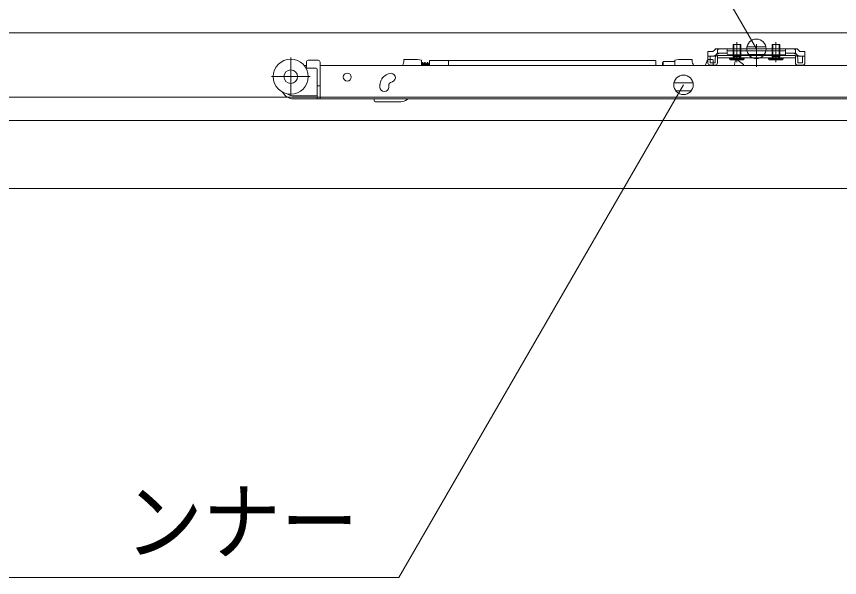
# Model space of a CAD drawing. Units: millimetres, scale not verified. Extents: x -6062 to 6062, y -3045 to 3045.
# Drawn here: x -2938.6 to -2515.8, y 70 to 358.4 of the extents above; entities that cross this region are included whole.
import ezdxf
from ezdxf.enums import TextEntityAlignment as Align

# ---------------------------------------------------------------- set-up
doc = ezdxf.new("R2010")
doc.units = ezdxf.units.MM
doc.header["$LTSCALE"] = 20
doc.layers.add('0-0_2寸法-3', color=7, linetype='Continuous', lineweight=9)
doc.layers.add('0-1_3一般', color=7, linetype='Continuous', lineweight=9)
doc.styles.add('ＭＳ ゴシック', font='')
doc.styles.get('ＭＳ ゴシック').set_extended_font_data('MS Gothic')

# ---------------------------------------------------------------- blocks, each defined once
blk = doc.blocks.new('グループ-110')
at = {"layer": '0-1_3一般'}
blk.add_line((-61696.5, 7000), (13223.5, 7000), dxfattribs=at)
blk = doc.blocks.new('グループ-111')
at = {"layer": '0-1_3一般'}
for p, q in [((-15660, 6836.1), (-15660, 6882.1)), ((-15652.4, 6836.1), (-15652.4, 6882.1)), ((-15620, 6699.1), (-15620, 6905.1)), ((-15620, 6867.1), (-15620, 6749.1)), ((-15587.6, 6882.1), (-15587.6, 6836.1)), ((-15420, 6884.2), (-15420, 6730.2)), ((-15420, 6651.9), (-15420, 6853.3)), ((-15260, 6836.1), (-15260, 6882.1)), ((-15260, 6882.1), (-15180, 6882.1)), ((-15252.4, 6836.1), (-15252.4, 6882.1)), ((-15220, 6699.1), (-15220, 6905.1)), ((-15220, 6867.1), (-15220, 6749.1)), ((-15187.6, 6882.1), (-15187.6, 6836.1)), ((-15180, 6882.1), (-15180, 6836.1)), ((-15918, 6764.1), (-15918, 6808.1)), ((-15867.1, 6808.1), (-15918, 6808.1)), ((-15867.1, 6808.1), (-15852.5, 6822.6)), ((-15839.1, 6836.1), (-15852.5, 6822.6)), ((-15848, 6762.1), (-15834.5, 6775.6)), ((-15839.1, 6836.1), (-15820, 6836.1)), ((-15820, 6790.1), (-15834.5, 6775.6)), ((-15820, 6836.1), (-15820, 6790.1)), ((-15820, 6826.1), (-15800, 6836.1)), ((-15720, 6836.1), (-15820, 6836.1)), ((-15820, 6780.1), (-15800, 6790.1)), ((-15820, 6790.1), (-15820, 6780.1)), ((-15820, 6790.1), (-15800, 6790.1)), ((-15820, 6766.1), (-15020, 6766.1)), ((-15820, 6766.1), (-15820, 6742.1)), ((-15800, 6790.1), (-15720, 6790.1)), ((-15720, 6836.1), (-15120, 6836.1)), ((-15720, 6825.2), (-15720, 6836.1)), ((-15720, 6784.1), (-15720, 6790.1)), ((-15710, 6815.2), (-15130, 6815.2)), ((-15130, 6774.1), (-15710, 6774.1)), ((-15660, 6756.2), (-15660, 6836.1)), ((-15652.4, 6756.2), (-15652.4, 6836.1)), ((-15642.8, 6758.9), (-15620, 6771)), ((-15620, 6713.6), (-15620, 6797.6)), ((-15620, 6771), (-15597.2, 6758.9)), ((-15587.6, 6836.1), (-15587.6, 6756.2)), ((-15580, 6836.1), (-15580, 6756.2)), ((-15260, 6756.2), (-15260, 6836.1)), ((-15252.4, 6756.2), (-15252.4, 6836.1)), ((-15220, 6713.6), (-15220, 6797.6)), ((-15187.6, 6836.1), (-15187.6, 6756.2)), ((-15180, 6836.1), (-15180, 6756.2)), ((-15020, 6836.1), (-15120, 6836.1)), ((-15120, 6836.1), (-15120, 6825.2)), ((-15120, 6815.2), (-15120, 6825.2)), ((-15120, 6815.2), (-15120, 6790.1)), ((-15120, 6790.1), (-15120, 6784.1)), ((-15120, 6790.1), (-15040, 6790.1)), ((-15040, 6836.1), (-15020, 6826.1)), ((-15040, 6790.1), (-15020, 6790.1)), ((-15040, 6790.1), (-15020, 6780.1)), ((-15020, 6790.1), (-15020, 6836.1)), ((-15020, 6836.1), (-15000.9, 6836.1)), ((-15005.5, 6775.6), (-15020, 6790.1)), ((-15020, 6780.1), (-15020, 6790.1)), ((-15020, 6766.1), (-15020, 6742.1)), ((-14992, 6762.1), (-15005.5, 6775.6)), ((-15000.9, 6836.1), (-14987.5, 6822.6)), ((-14987.5, 6822.6), (-14972.9, 6808.1)), ((-14922, 6808.1), (-14972.9, 6808.1)), ((-14922, 6808.1), (-14922, 6764.1)), ((-20203.9, 6747.9), (-20203.9, 6351.9)), ((-20043.9, 6697.9), (-20043.9, 6655.9)), ((-19923.9, 6717.9), (-20023.9, 6717.9)), ((-19903.9, 6697.9), (-19903.9, 6665.1)), ((-19041.5, 6713.9), (-19041.5, 6727.9)), ((-18778.4, 6686.9), (-18778.3, 6687.5)), ((-18584.3, 6716.9), (-18778.3, 6716.9)), ((-18778.3, 6665.9), (-18778.3, 6716.9)), ((-18584.3, 6716.9), (-18584.3, 6665.9)), ((-16454.3, 6715.9), (-18584.3, 6715.9)), ((-16454.3, 6715.9), (-16454.3, 6665.9)), ((-16384.9, 6690.9), (-16384.9, 6665.9)), ((-16259.9, 6705.9), (-16379.9, 6705.9)), ((-16379.9, 6705.9), (-16379.9, 6665.9)), ((-16219.9, 6727.9), (-16259.9, 6717.9)), ((-16259.9, 6705.9), (-16259.9, 6717.9)), ((-16259.9, 6705.9), (-16259.9, 6665.9)), ((-16219.9, 6727.9), (-16079.9, 6727.9)), ((-16079.9, 6713.9), (-16079.9, 6727.9)), ((-15934.4, 6695.9), (-15945.6, 6665.9)), ((-15930.2, 6707.1), (-15934.4, 6695.9)), ((-15918, 6762.1), (-15894, 6762.1)), ((-15918, 6742.1), (-15918, 6762.1)), ((-15918, 6692.1), (-15918, 6742.1)), ((-15902.1, 6726.5), (-15872.9, 6726.5)), ((-15894, 6762.1), (-15894, 6742.1)), ((-15894, 6692.1), (-15894, 6742.1)), ((-15844, 6692.1), (-15894, 6692.1)), ((-15848, 6762.1), (-15867.1, 6762.1)), ((-15862.9, 6716.5), (-15862.9, 6666.5)), ((-15844, 6692.1), (-15844, 6742.1)), ((-15695, 6742.1), (-15695, 6732.1)), ((-15545, 6742.1), (-15695, 6742.1)), ((-15695, 6732.1), (-15685, 6722.1)), ((-15695, 6732.1), (-15545, 6732.1)), ((-15685, 6722.1), (-15555, 6722.1)), ((-15661, 6722.1), (-15642.8, 6758.9)), ((-15660, 6756.2), (-15652.4, 6756.2)), ((-15656.2, 6742.1), (-15660, 6756.2)), ((-15656.2, 6742.1), (-15652.4, 6756.2)), ((-15652.4, 6756.2), (-15587.6, 6756.2)), ((-15650.2, 6665.9), (-15635, 6719.3)), ((-15625.4, 6726.5), (-15622.9, 6726.5)), ((-15622.9, 6726.5), (-15552.9, 6676.5)), ((-15597.2, 6758.9), (-15579, 6722.1)), ((-15587.6, 6756.2), (-15580, 6756.2)), ((-15583.8, 6742.1), (-15587.6, 6756.2)), ((-15580, 6756.2), (-15583.8, 6742.1)), ((-15555, 6722.1), (-15545, 6732.1)), ((-15545, 6732.1), (-15545, 6742.1)), ((-15256.2, 6742.1), (-15260, 6756.2)), ((-15260, 6756.2), (-15252.4, 6756.2)), ((-15256.2, 6742.1), (-15252.4, 6756.2)), ((-15183.8, 6742.1), (-15187.6, 6756.2)), ((-15180, 6756.2), (-15183.8, 6742.1)), ((-15020, 6742.1), (-15020, 6692.1)), ((-14996, 6742.1), (-14996, 6692.1)), ((-14992, 6762.1), (-14972.9, 6762.1)), ((-14972.9, 6762.1), (-14922, 6762.1)), ((-14946, 6762.1), (-14922, 6762.1)), ((-14946, 6742.1), (-14946, 6762.1)), ((-14922, 6764.1), (-14922, 6762.1)), ((-14922, 6762.1), (-14922, 6742.1)), ((-14922, 6742.1), (-14922, 6692.1)), ((-20043.9, 6665.9), (-20066.3, 6665.9)), ((-20045.8, 6635.9), (-20023.9, 6635.9)), ((-19943.9, 6635.9), (-20023.9, 6635.9)), ((-19933.9, 6475.9), (-19933.9, 6625.9)), ((-19903.9, 6665.9), (-13797.9, 6665.9)), ((-19903.9, 6659.9), (-19903.9, 6665.1)), ((-19903.9, 6481.9), (-19903.9, 6659.9)), ((-18852.3, 6670.9), (-18851.6, 6665.9)), ((-18825.3, 6670.9), (-18824.6, 6665.9)), ((-18798.3, 6670.9), (-18797.6, 6665.9)), ((-15844, 6668.1), (-15894, 6668.1)), ((-15862.9, 6665.9), (-15862.9, 6666.5)), ((-15552.9, 6676.5), (-15552.9, 6665.9)), ((-14946, 6668.1), (-14996, 6668.1)), ((-20005.9, 6549.9), (-20401.9, 6549.9)), ((-19190.2, 6581.5), (-19208.9, 6574.7)), ((-19933.9, 6455.9), (-19933.9, 6475.9)), ((-19933.9, 6345.9), (-19933.9, 6455.9)), ((-19903.9, 6455.9), (-19933.9, 6455.9)), ((-19903.9, 6470.1), (-19903.9, 6481.9)), ((-19903.9, 6470.1), (-19903.9, 6455.9)), ((-19903.9, 6455.9), (-19903.9, 6345.9)), ((-19287.9, 6441.9), (-19287.9, 6461.9)), ((-19286.3, 6481.4), (-19286.2, 6481.9)), ((-19197.9, 6462.4), (-19197.9, 6461.9)), ((-19197.9, 6461.9), (-19197.9, 6441.9)), ((-19178.2, 6490.1), (-19159.4, 6496.9)), ((-19943.9, 6351.9), (-20173.9, 6351.9)), ((-19933.9, 6321.9), (-19933.9, 6345.9)), ((-19903.9, 6345.9), (-19903.9, 6321.9)), ((-20173.9, 6321.9), (-19933.9, 6321.9)), ((-19903.9, 6321.9), (-19933.9, 6321.9)), ((-13797.9, 6321.9), (-19903.9, 6321.9)), ((-19347.3, 6301.9), (-19347.3, 6321.9)), ((-19337.3, 6291.9), (-19072.4, 6291.9)), ((-19009.9, 6313.8), (-18999.8, 6321.9)), ((-36320, 6100), (-12320, 6100)), ((-36000, 5400), (-12640, 5400))]:
    blk.add_line(p, q, dxfattribs=at)
for points in [[(11350, 6340), (-59990, 6340), (-59990, 7000), (11350, 7000)], [(-15145, 6732.1), (-15145, 6742.1), (-15295, 6742.1), (-15295, 6732.1)]]:
    blk.add_lwpolyline(points, close=True, dxfattribs=at)
for points in [[(-15660, 6882.1), (-15580, 6882.1), (-15580, 6836.1)], [(-15720, 6790.1), (-15720, 6815.2), (-15720, 6825.2)], [(-15261, 6722.1), (-15242.8, 6758.9), (-15220, 6771), (-15197.2, 6758.9), (-15179, 6722.1)], [(-18861.5, 6665.9), (-18861.5, 6717.9), (-18901.5, 6727.9), (-19041.5, 6727.9)], [(-18861.5, 6675.8), (-18861.4, 6676.3), (-18861.4, 6676.9), (-18861.3, 6677.4), (-18861.2, 6678), (-18861.2, 6678.7), (-18861.1, 6679.3), (-18861, 6680), (-18861, 6680.6), (-18860.9, 6681.4), (-18860.9, 6682.1), (-18860.8, 6682.9), (-18860.7, 6683.6), (-18860.7, 6684.5), (-18860.6, 6685.3), (-18860.5, 6686.1), (-18860.4, 6686.9), (-18860.2, 6687.7), (-18859.9, 6688.4), (-18859.6, 6689.1), (-18859.1, 6689.8), (-18858.7, 6690.4), (-18858.1, 6691), (-18857.5, 6691.5), (-18856.8, 6692.1), (-18856.1, 6692.6), (-18855.3, 6693), (-18854.4, 6693.5), (-18853.5, 6693.8), (-18852.5, 6694.2), (-18851.6, 6694.4), (-18850.8, 6694.5), (-18850, 6694.5), (-18849.3, 6694.3), (-18848.6, 6694.1), (-18848, 6693.7), (-18847.4, 6693.3), (-18846.9, 6692.7), (-18846.4, 6692), (-18846, 6691.2)], [(-18849.5, 6686.7), (-18849.4, 6686.7), (-18849.2, 6686.7), (-18849.1, 6686.7), (-18849.1, 6686.6), (-18849, 6686.6), (-18849, 6686.5), (-18848.9, 6686.3), (-18848.9, 6686.1), (-18849, 6686), (-18849, 6685.7), (-18849.1, 6685.5), (-18849.2, 6685.2), (-18849.3, 6684.9), (-18849.5, 6684.5), (-18849.6, 6684.2), (-18849.8, 6683.8), (-18850, 6683.4), (-18850.1, 6683), (-18850.3, 6682.6), (-18850.4, 6682.2), (-18850.5, 6681.8), (-18850.6, 6681.4), (-18850.7, 6681), (-18850.8, 6680.6), (-18850.9, 6680.2), (-18851, 6679.8), (-18851.1, 6679.4), (-18851.1, 6679), (-18851.2, 6678.6), (-18851.2, 6678.2), (-18851.3, 6677.8), (-18851.3, 6677.4), (-18851.4, 6677), (-18851.4, 6676.6), (-18851.4, 6676.2), (-18851.5, 6675.8), (-18851.6, 6675.4), (-18851.6, 6674.9), (-18851.7, 6674.5)], [(-18846, 6691.2), (-18845.7, 6690.3), (-18845.4, 6689.2), (-18845.2, 6688.1), (-18845, 6686.9), (-18844.7, 6685.8), (-18844.6, 6684.7), (-18844.4, 6683.6), (-18844.2, 6682.5), (-18844, 6681.5), (-18843.8, 6680.5), (-18843.7, 6679.6), (-18843.5, 6678.7), (-18843.4, 6677.8), (-18843.2, 6676.9), (-18843.1, 6676.1), (-18843, 6675.3), (-18842.9, 6674.6), (-18842.7, 6673.9), (-18842.6, 6673.2), (-18842.5, 6672.5), (-18842.4, 6671.8), (-18842.3, 6671.1), (-18842.2, 6670.5), (-18842.1, 6669.9), (-18842, 6669.2), (-18842, 6668.6), (-18841.9, 6668.1), (-18841.8, 6667.5), (-18841.7, 6666.9), (-18841.6, 6666.4), (-18841.6, 6665.9)], [(-18836, 6665.9), (-18835.9, 6666.5), (-18835.8, 6667.1), (-18835.7, 6667.8), (-18835.6, 6668.4), (-18835.6, 6669.1), (-18835.5, 6669.8), (-18835.4, 6670.6), (-18835.3, 6671.3), (-18835.3, 6672.1), (-18835.2, 6672.9), (-18835.1, 6673.7), (-18835, 6674.5), (-18835, 6675.4), (-18834.9, 6676.2), (-18834.8, 6677.1), (-18834.7, 6678), (-18834.5, 6679), (-18834.3, 6680), (-18834, 6681), (-18833.7, 6682), (-18833.4, 6683.1), (-18833, 6684.2), (-18832.6, 6685.3), (-18832.1, 6686.5), (-18831.6, 6687.7), (-18831.1, 6688.9), (-18830.5, 6690.1), (-18829.9, 6691.4), (-18829.2, 6692.6), (-18828.6, 6693.6), (-18827.9, 6694.4), (-18827.3, 6695.1), (-18826.6, 6695.5), (-18826, 6695.8), (-18825.3, 6695.9), (-18824.7, 6695.8), (-18824, 6695.5), (-18823.4, 6695.1), (-18822.7, 6694.4)], [(-18822.5, 6686.7), (-18822.4, 6686.7), (-18822.3, 6686.7), (-18822.1, 6686.7), (-18822.1, 6686.6), (-18822, 6686.6), (-18822, 6686.5), (-18821.9, 6686.3), (-18821.9, 6686.2), (-18822, 6686), (-18822, 6685.7), (-18822.1, 6685.5), (-18822.2, 6685.2), (-18822.3, 6684.9), (-18822.5, 6684.5), (-18822.6, 6684.2), (-18822.8, 6683.8), (-18823, 6683.4), (-18823.1, 6683), (-18823.3, 6682.6), (-18823.4, 6682.2), (-18823.5, 6681.8), (-18823.6, 6681.4), (-18823.7, 6681), (-18823.8, 6680.6), (-18823.9, 6680.2), (-18824, 6679.8), (-18824.1, 6679.4), (-18824.1, 6679), (-18824.2, 6678.6), (-18824.2, 6678.2), (-18824.3, 6677.8), (-18824.3, 6677.4), (-18824.4, 6677), (-18824.4, 6676.6), (-18824.4, 6676.2), (-18824.5, 6675.8), (-18824.6, 6675.4), (-18824.6, 6674.9), (-18824.7, 6674.5)], [(-18822.7, 6694.4), (-18822.1, 6693.6), (-18821.5, 6692.6), (-18820.8, 6691.4), (-18820.2, 6690.1), (-18819.6, 6688.9), (-18819.1, 6687.6), (-18818.6, 6686.5), (-18818.1, 6685.3), (-18817.7, 6684.2), (-18817.3, 6683.1), (-18816.9, 6682), (-18816.6, 6681), (-18816.4, 6680), (-18816.1, 6679), (-18816, 6678), (-18815.8, 6677.1), (-18815.7, 6676.2), (-18815.6, 6675.3), (-18815.5, 6674.5), (-18815.5, 6673.7), (-18815.4, 6672.9), (-18815.3, 6672.1), (-18815.2, 6671.3), (-18815.1, 6670.6), (-18815, 6669.8), (-18815, 6669.1), (-18814.9, 6668.4), (-18814.8, 6667.8), (-18814.7, 6667.1), (-18814.7, 6666.5), (-18814.6, 6665.9)], [(-18809, 6665.9), (-18808.9, 6666.5), (-18808.8, 6667.1), (-18808.7, 6667.8), (-18808.6, 6668.4), (-18808.6, 6669.1), (-18808.5, 6669.8), (-18808.4, 6670.6), (-18808.3, 6671.3), (-18808.3, 6672.1), (-18808.2, 6672.9), (-18808.1, 6673.7), (-18808, 6674.5), (-18808, 6675.4), (-18807.9, 6676.2), (-18807.8, 6677.1), (-18807.7, 6678), (-18807.5, 6679), (-18807.3, 6680), (-18807, 6681), (-18806.7, 6682), (-18806.4, 6683.1), (-18806, 6684.2), (-18805.6, 6685.3), (-18805.1, 6686.5), (-18804.6, 6687.7), (-18804.1, 6688.9), (-18803.5, 6690.1), (-18802.9, 6691.4), (-18802.2, 6692.6), (-18801.6, 6693.6), (-18800.9, 6694.4), (-18800.3, 6695.1), (-18799.6, 6695.5), (-18799, 6695.8), (-18798.3, 6695.9), (-18797.7, 6695.8), (-18797, 6695.5), (-18796.4, 6695.1), (-18795.7, 6694.4)], [(-18795.5, 6686.7), (-18795.4, 6686.7), (-18795.2, 6686.7), (-18795.1, 6686.7), (-18795.1, 6686.6), (-18795, 6686.6), (-18795, 6686.5), (-18794.9, 6686.3), (-18794.9, 6686.1), (-18795, 6686), (-18795, 6685.7), (-18795.1, 6685.5), (-18795.2, 6685.2), (-18795.3, 6684.9), (-18795.5, 6684.5), (-18795.6, 6684.2), (-18795.8, 6683.8), (-18796, 6683.4), (-18796.1, 6683), (-18796.3, 6682.6), (-18796.4, 6682.2), (-18796.5, 6681.8), (-18796.6, 6681.4), (-18796.7, 6681), (-18796.8, 6680.6), (-18796.9, 6680.2), (-18797, 6679.8), (-18797.1, 6679.4), (-18797.1, 6679), (-18797.2, 6678.6), (-18797.2, 6678.2), (-18797.3, 6677.8), (-18797.3, 6677.4), (-18797.4, 6677), (-18797.4, 6676.6), (-18797.4, 6676.2), (-18797.5, 6675.8), (-18797.6, 6675.4), (-18797.6, 6674.9), (-18797.7, 6674.5)], [(-18795.7, 6694.4), (-18795.1, 6693.6), (-18794.5, 6692.6), (-18793.8, 6691.4), (-18793.2, 6690.1), (-18792.6, 6688.9), (-18792.1, 6687.6), (-18791.6, 6686.5), (-18791.1, 6685.3), (-18790.7, 6684.2), (-18790.3, 6683.1), (-18789.9, 6682), (-18789.6, 6681), (-18789.4, 6680), (-18789.1, 6679), (-18789, 6678), (-18788.8, 6677.1), (-18788.7, 6676.2), (-18788.6, 6675.3), (-18788.5, 6674.5), (-18788.5, 6673.7), (-18788.4, 6672.9), (-18788.3, 6672.1), (-18788.2, 6671.3), (-18788.1, 6670.6), (-18788.1, 6669.8), (-18788, 6669.1), (-18787.9, 6668.4), (-18787.8, 6667.8), (-18787.7, 6667.1), (-18787.7, 6666.5), (-18787.6, 6665.9)], [(-18782, 6665.9), (-18781.9, 6666.4), (-18781.8, 6667), (-18781.7, 6667.5), (-18781.7, 6668.1), (-18781.6, 6668.6), (-18781.5, 6669.2), (-18781.4, 6669.7), (-18781.4, 6670.2), (-18781.3, 6670.8), (-18781.2, 6671.3), (-18781.1, 6671.9), (-18781.1, 6672.4), (-18781, 6672.9), (-18780.9, 6673.5), (-18780.8, 6674), (-18780.7, 6674.6), (-18780.7, 6675.1), (-18780.6, 6675.7), (-18780.5, 6676.2), (-18780.4, 6676.7), (-18780.4, 6677.3), (-18780.3, 6677.8), (-18780.2, 6678.4), (-18780.1, 6678.9), (-18780, 6679.4), (-18779.9, 6680), (-18779.8, 6680.5), (-18779.7, 6681.1), (-18779.6, 6681.6), (-18779.5, 6682.1), (-18779.4, 6682.7), (-18779.3, 6683.2), (-18779.2, 6683.7), (-18779.1, 6684.3), (-18778.9, 6684.8), (-18778.8, 6685.3), (-18778.7, 6685.9), (-18778.6, 6686.4), (-18778.4, 6686.9)], [(-15918, 6764.1), (-15918, 6762.1), (-15867.1, 6762.1)], [(-15820, 6692.1), (-15820, 6742.1), (-15020, 6742.1)], [(-15295, 6732.1), (-15285, 6722.1), (-15155, 6722.1), (-15145, 6732.1)], [(-15252.4, 6756.2), (-15187.6, 6756.2), (-15180, 6756.2)], [(-14946, 6742.1), (-14946, 6692.1), (-14996, 6692.1)], [(-18851.7, 6674.5), (-18851.7, 6674.1), (-18851.8, 6673.6), (-18851.9, 6673.2), (-18851.9, 6672.8), (-18852, 6672.3), (-18852.1, 6671.9), (-18852.1, 6671.4), (-18852.2, 6671), (-18852.3, 6670.6), (-18852.4, 6670.1), (-18852.4, 6669.7), (-18852.5, 6669.3), (-18852.5, 6668.9), (-18852.6, 6668.5), (-18852.7, 6668.1), (-18852.7, 6667.7), (-18852.8, 6667.4), (-18852.8, 6667), (-18852.9, 6666.6), (-18852.9, 6666.3), (-18853, 6665.9)], [(-18824.7, 6674.5), (-18824.7, 6674.1), (-18824.8, 6673.6), (-18824.9, 6673.2), (-18824.9, 6672.8), (-18825, 6672.3), (-18825.1, 6671.9), (-18825.1, 6671.4), (-18825.2, 6671), (-18825.3, 6670.6), (-18825.4, 6670.1), (-18825.4, 6669.7), (-18825.5, 6669.3), (-18825.5, 6668.9), (-18825.6, 6668.5), (-18825.7, 6668.1), (-18825.7, 6667.7), (-18825.8, 6667.4), (-18825.8, 6667), (-18825.9, 6666.6), (-18825.9, 6666.3), (-18826, 6665.9)], [(-18797.7, 6674.5), (-18797.7, 6674.1), (-18797.8, 6673.6), (-18797.9, 6673.2), (-18797.9, 6672.8), (-18798, 6672.3), (-18798.1, 6671.9), (-18798.1, 6671.4), (-18798.2, 6671), (-18798.3, 6670.6), (-18798.4, 6670.1), (-18798.4, 6669.7), (-18798.5, 6669.3), (-18798.5, 6668.9), (-18798.6, 6668.5), (-18798.7, 6668.1), (-18798.7, 6667.7), (-18798.8, 6667.4), (-18798.8, 6667), (-18798.9, 6666.6), (-18798.9, 6666.3), (-18799, 6665.9)], [(-19287.9, 6461.9), (-19287.9, 6462.4), (-19287.9, 6462.9), (-19287.9, 6463.4), (-19287.9, 6463.9), (-19287.9, 6464.4), (-19287.9, 6464.9), (-19287.9, 6465.4), (-19287.8, 6465.9), (-19287.8, 6466.4), (-19287.8, 6466.9), (-19287.8, 6467.4), (-19287.7, 6467.9), (-19287.7, 6468.4), (-19287.7, 6468.9), (-19287.7, 6469.4), (-19287.6, 6469.9), (-19287.6, 6470.4), (-19287.5, 6470.9), (-19287.5, 6471.4), (-19287.5, 6471.9), (-19287.4, 6472.4), (-19287.4, 6472.9), (-19287.3, 6473.4), (-19287.3, 6473.9), (-19287.2, 6474.4), (-19287.2, 6474.9), (-19287.1, 6475.4), (-19287, 6475.9), (-19287, 6476.4), (-19286.9, 6476.9), (-19286.9, 6477.4), (-19286.8, 6477.9), (-19286.7, 6478.4), (-19286.7, 6478.9), (-19286.6, 6479.4), (-19286.5, 6479.9), (-19286.5, 6480.4), (-19286.4, 6480.9), (-19286.3, 6481.4)], [(-19190.3, 6481.9), (-19190.6, 6481.5), (-19190.9, 6481), (-19191.2, 6480.6), (-19191.6, 6480.1), (-19191.9, 6479.7), (-19192.2, 6479.2), (-19192.5, 6478.8), (-19192.8, 6478.3), (-19193, 6477.9), (-19193.3, 6477.4), (-19193.6, 6476.9), (-19193.9, 6476.4), (-19194.1, 6476), (-19194.4, 6475.5), (-19194.6, 6475), (-19194.9, 6474.5), (-19195.1, 6474), (-19195.3, 6473.5), (-19195.5, 6473), (-19195.8, 6472.5), (-19196, 6472), (-19196.2, 6471.5), (-19196.3, 6470.9), (-19196.5, 6470.4), (-19196.7, 6469.9), (-19196.8, 6469.4), (-19197, 6468.9), (-19197.1, 6468.3), (-19197.2, 6467.8), (-19197.4, 6467.3), (-19197.5, 6466.8), (-19197.5, 6466.2), (-19197.6, 6465.7), (-19197.7, 6465.1), (-19197.8, 6464.6), (-19197.8, 6464.1), (-19197.8, 6463.5), (-19197.9, 6463), (-19197.9, 6462.4)]]:
    blk.add_lwpolyline(points, dxfattribs=at)
for centre, radius in [((-20203.9, 6549.9), 180), ((-20203.9, 6549.9), 70), ((-19623.9, 6545.9), 41)]:
    blk.add_circle(centre, radius, dxfattribs=at)
for centre, radius, start, end in [((-15867.1, 6808.1), 46, 270, 315), ((-15820, 6790.1), 46, 90, 135), ((-15820, 6742.1), 24, 90, 180), ((-15710, 6825.2), 10, 180, 270), ((-15710, 6784.1), 10, 180, 270), ((-15130, 6825.2), 10, 270, 0), ((-15130, 6784.1), 10, 270, 0), ((-15020, 6790.1), 46, 45, 90), ((-15020, 6742.1), 24, 0, 90), ((-14972.9, 6808.1), 46, 225, 270), ((-20023.9, 6697.9), 20, 90, 180), ((-19923.9, 6697.9), 20, 0, 90), ((-19121.5, 6713.9), 80, 323.1301, 0), ((-16379.9, 6690.9), 5, 90, 180), ((-15999.9, 6713.9), 80, 180, 216.8699), ((-15902.1, 6696.5), 30, 90, 159.44395), ((-15894, 6692.1), 24, 180, 270), ((-15872.9, 6716.5), 10, 0, 90), ((-15844, 6692.1), 24, 270, 0), ((-15625.4, 6716.5), 10, 90, 164.0546), ((-14996, 6692.1), 24, 180, 270), ((-14946, 6692.1), 24, 270, 0), ((-20023.9, 6655.9), 20, 180, 270), ((-19943.9, 6625.9), 10, 0, 90), ((-19167.9, 6461.9), 120, 110, 170.40593), ((-19174.8, 6539.2), 45, 290, 110), ((-19242.9, 6441.9), 45, 180, 0), ((-19167.9, 6461.9), 30, 110, 138.18969), ((-20173.9, 6451.9), 130, 207.8267, 270), ((-20173.9, 6451.9), 100, 232.49603, 270), ((-19943.9, 6361.9), 10, 270, 0), ((-19337.3, 6301.9), 10, 180, 270), ((-19072.4, 6391.9), 100, 270, 308.65981)]:
    blk.add_arc(centre, radius, start, end, dxfattribs=at)
blk = doc.blocks.new('グループ-112')
at = {"layer": '0-1_3一般'}
for name in ['グループ-110', 'グループ-111']:
    blk.add_blockref(name, (0, 0), dxfattribs=at)

msp = doc.modelspace()

# ---------------------------------------------------------------- linework, layer by layer
at = {"layer": '0-0_2寸法-3'}
for p, q in [((-2558.33, 346.8), (-2558.67, 346.8)), ((-2558.33, 346.8), (-2558.67, 346.8)), ((-2553.61, 342.8), (-2563.39, 342.8)), ((-2554.5, 338.8), (-2562.5, 338.8)), ((-2595.8, 328.29), (-2596.15, 328.29)), ((-2595.8, 328.29), (-2596.15, 328.29)), ((-2591.08, 324.29), (-2600.87, 324.29)), ((-2591.98, 320.29), (-2599.97, 320.29))]:
    msp.add_line(p, q, dxfattribs=at)
for points in [[(-2558.5, 341.8), (-2649.83, 500), (-3251.76, 500)], [(-3341.06, 70), (-2742.22, 70), (-2595.98, 323.3)]]:
    msp.add_lwpolyline(points, dxfattribs=at)
for centre in [(-2558.5, 341.8), (-2558.5, 341.8), (-2595.98, 323.3), (-2595.98, 323.3)]:
    msp.add_circle(centre, 5.01, dxfattribs=at)

# ---------------------------------------------------------------- block references
at = {"layer": '0-1_3一般', "xscale": 0.05, "yscale": 0.05}
msp.add_blockref('グループ-112', (-1787.5, 0), dxfattribs=at)

# ---------------------------------------------------------------- texts
at = {"layer": '0-0_2寸法-3', "style": 'ＭＳ ゴシック', "width": 0.9}
msp.add_text('ンナー', height=32.55, dxfattribs=at).set_placement((-2882.85, 72.77), align=Align.BOTTOM_LEFT)

doc.saveas('drawing.dxf')
